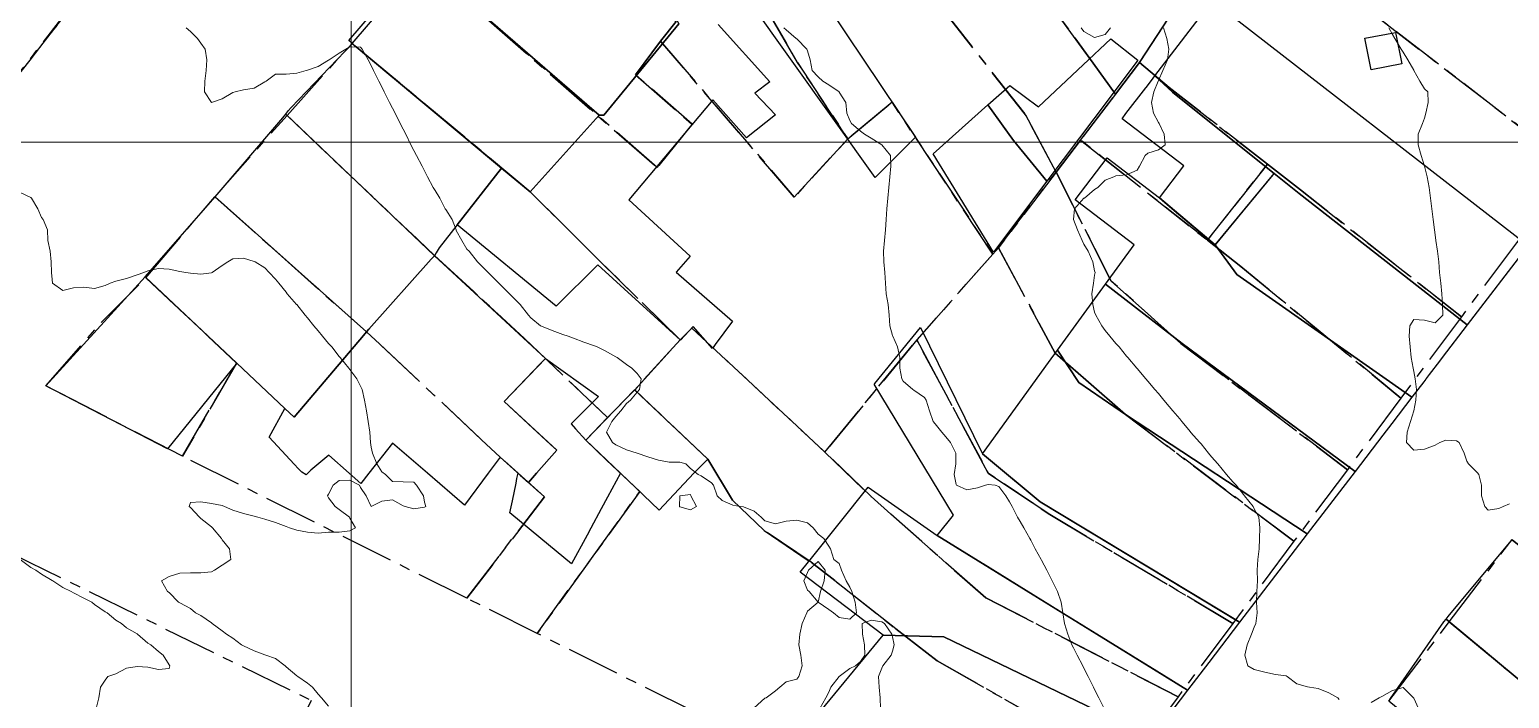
# Model space of a CAD drawing. Header units: centimetres. Extents: x 0 to 642158, y -847 to 649707.
# Drawn here: x 616351.7 to 616421.2, y 621661.2 to 621692.7 of the extents above; entities that cross this region are included whole.
import ezdxf

# ---------------------------------------------------------------- set-up
doc = ezdxf.new("R2010")
doc.units = ezdxf.units.CM
doc.header["$MEASUREMENT"] = 0
doc.linetypes.add('CENTERX2', pattern=[4, 2.5, -0.5, 0.5, -0.5])
doc.layers.add('MEV_grille', color=254, linetype='Continuous', lineweight=9)
doc.layers.add('WAL_topographie 0.5', color=253, linetype='Continuous', lineweight=20)
doc.layers.add('SPW_batiments', color=7, linetype='Continuous')
doc.layers.add('SPW_parcellaire cadastral', color=7, linetype='CENTERX2', lineweight=25, true_color=0xff0542)

# ---------------------------------------------------------------- blocks, each defined once
blk = doc.blocks.new('*U114')
at = {"layer": 'MEV_grille', "transparency": 33554687}
blk.add_lwpolyline([(-1338.461, 0), (1338.461, 0)], dxfattribs=at)
blk = doc.blocks.new('*U115')
at = {"layer": 'MEV_grille', "color": 0, "linetype": 'ByBlock', "lineweight": -2, "transparency": 16777216}
blk.add_blockref('*U114', (0, -700), dxfattribs=at)
blk = doc.blocks.new('*U112')
at = {"layer": 'MEV_grille', "transparency": 33554687}
blk.add_lwpolyline([(0, 1825.476), (0, -1825.476)], dxfattribs=at)
blk = doc.blocks.new('*U113')
at = {"layer": 'MEV_grille', "color": 0, "linetype": 'ByBlock', "lineweight": -2, "transparency": 16777216}
blk.add_blockref('*U112', (1000, 0), dxfattribs=at)

msp = doc.modelspace()

# ---------------------------------------------------------------- linework, layer by layer
at = {"layer": 'SPW_batiments'}
for points in [[(616343.412, 621702.763), (616343.574, 621702.64), (616354.289, 621694.55), (616354.201, 621694.438), (616353.547, 621693.601), (616353.029, 621692.939), (616352.986, 621692.884), (616352.824, 621692.677), (616352.539, 621692.312), (616352.316, 621692.027), (616351.952, 621691.56), (616351.701, 621691.24), (616351.052, 621690.41), (616341.346, 621697.73), (616340.087, 621698.905), (616341.449, 621700.364), (616338.888, 621701.317), (616336.574, 621703.09), (616338.516, 621705.825), (616339.453, 621705.246), (616343.412, 621702.763)], [(616381.79, 621693.701), (616382.205, 621692.95), (616378.689, 621688.653), (616378.459, 621688.643), (616369.993, 621695.998), (616373.602, 621700.209), (616381.79, 621693.701)], [(616378.459, 621688.643), (616375.223, 621685.05), (616373.871, 621686.149), (616367.036, 621691.869), (616366.863, 621692.013), (616366.703, 621692.16), (616369.993, 621695.998), (616378.459, 621688.643)], [(616388.448, 621694.913), (616393.332, 621687.614), (616391.432, 621685.714), (616385.549, 621693.98)], [(616404.581, 621690.493), (616407.284, 621694.026), (616422.123, 621682.527), (616419.262, 621678.787), (616411.367, 621684.96), (616410.184, 621685.909), (616405.403, 621689.733), (616404.581, 621690.493)], [(616384.049, 621692.913), (616386.482, 621690.213), (616385.782, 621689.68), (616386.749, 621688.663), (616385.382, 621687.58), (616383.799, 621689.363), (616379.85, 621684.662), (616382.733, 621682.013), (616382.083, 621681.263), (616384.733, 621678.963), (616383.917, 621677.862), (616383.784, 621677.68), (616382.883, 621678.713), (616382.285, 621678.073), (616378.4, 621681.612), (616376.45, 621679.662), (616371.786, 621683.485), (616373.871, 621686.149), (616375.223, 621685.05), (616378.459, 621688.643), (616378.689, 621688.653), (616382.205, 621692.95)], [(616416.182, 621691.067), (616414.749, 621690.783), (616414.449, 621692.266), (616415.898, 621692.534), (616416.182, 621691.067)], [(616367.036, 621691.869), (616373.871, 621686.149), (616371.786, 621683.485), (616370.947, 621682.414), (616370.803, 621682.177), (616370.717, 621682.036), (616363.734, 621688.688), (616363.839, 621688.852), (616363.992, 621689.012), (616366.863, 621692.013), (616367.036, 621691.869)], [(616399.106, 621689.034), (616401.205, 621691.013), (616402.511, 621692.244), (616403.781, 621691.234), (616402.432, 621689.438), (616401.038, 621687.583), (616399.509, 621685.547), (616397.941, 621687.452), (616397.734, 621687.741), (616396.737, 621689.13), (616397.759, 621690.047), (616399.106, 621689.034)], [(616405.939, 621686.26), (616403.039, 621688.479), (616403.224, 621688.72), (616404.15, 621689.93), (616404.168, 621689.954), (616404.418, 621690.28), (616404.581, 621690.493), (616405.403, 621689.733), (616407.384, 621688.148), (616410.184, 621685.909), (616410.126, 621685.838), (616408.72, 621684.132), (616407.412, 621682.545), (616404.791, 621684.76), (616405.939, 621686.26)], [(616394.165, 621686.826), (616396.737, 621689.13), (616397.941, 621687.452), (616399.509, 621685.547), (616397, 621682.208), (616394.165, 621686.826)], [(616370.717, 621682.036), (616370.569, 621681.871), (616367.644, 621678.588), (616367.534, 621678.465), (616360.412, 621684.802), (616363.589, 621688.518), (616363.734, 621688.688), (616370.717, 621682.036)], [(616402.268, 621680.702), (616403.609, 621682.547), (616400.837, 621684.67), (616402.34, 621686.635), (616404.791, 621684.76), (616405.055, 621684.537), (616405.599, 621684.077), (616407.412, 621682.545), (616408.43, 621681.15), (616416.664, 621675.392), (616415.717, 621674.154), (616415.295, 621673.602), (616413.988, 621671.894), (616405.87, 621677.912), (616402.268, 621680.702)], [(616417.953, 621677.076), (616417.479, 621676.456), (616417.333, 621676.266), (616417.313, 621676.239), (616417.217, 621676.114), (616416.664, 621675.392), (616408.43, 621681.15), (616407.412, 621682.545), (616410.184, 621685.909), (616411.367, 621684.96), (616419.262, 621678.787), (616418.091, 621677.257), (616418.006, 621677.145), (616417.991, 621677.125), (616417.953, 621677.076)], [(616367.534, 621678.465), (616367.388, 621678.293), (616364.122, 621674.445), (616363.69, 621674.852), (616361.428, 621676.984), (616357.122, 621681.044), (616360.412, 621684.802), (616367.534, 621678.465)], [(616375.934, 621677.212), (616374.001, 621675.179), (616376.467, 621672.895), (616375.517, 621671.812), (616375.135, 621671.376), (616374.65, 621671.812), (616373.811, 621672.564), (616373.251, 621671.812), (616372.134, 621670.312), (616370.401, 621671.811), (616368.751, 621673.228), (616367.633, 621671.811), (616367.263, 621671.332), (616366.717, 621671.811), (616365.751, 621672.661), (616364.908, 621671.955), (616364.693, 621671.742), (616364.482, 621671.856), (616364.329, 621672.022), (616364.125, 621672.242), (616362.951, 621673.51), (616363.69, 621674.852), (616364.122, 621674.445), (616367.388, 621678.293), (616367.534, 621678.465), (616367.644, 621678.588), (616370.569, 621681.871), (616370.717, 621682.036), (616375.934, 621677.212)], [(616361.428, 621676.984), (616358.168, 621672.961), (616352.451, 621675.926), (616357.122, 621681.044), (616361.428, 621676.984)], [(616411.746, 621668.963), (616403.196, 621674.574), (616401.006, 621676.074), (616400.012, 621677.596), (616402.268, 621680.702), (616405.87, 621677.912), (616413.988, 621671.894), (616411.746, 621668.963)], [(616395.117, 621669.842), (616391.381, 621675.995), (616391.415, 621676.038), (616393.561, 621678.668), (616393.564, 621678.662), (616396.473, 621672.726), (616397.043, 621672.253), (616399.197, 621670.465), (616408.566, 621664.807), (616407.117, 621662.914), (616406.119, 621661.61), (616404.666, 621662.509), (616400.096, 621665.334), (616396.507, 621667.551), (616396.473, 621667.573), (616394.352, 621668.884), (616395.117, 621669.842)], [(616374.601, 621671.57), (616374.65, 621671.812), (616374.751, 621671.721), (616375.135, 621671.376), (616375.517, 621671.812), (616376.467, 621672.895), (616376.183, 621673.158), (616375.126, 621674.137), (616374.001, 621675.179), (616375.028, 621676.259), (616375.707, 621676.974), (616375.934, 621677.212), (616378.435, 621675.42), (616377.152, 621674.131), (616377.353, 621673.905), (616377.834, 621673.362), (616379.467, 621671.813), (616378.856, 621670.683), (616378.559, 621670.132), (616378.073, 621669.233), (616377.892, 621668.899), (616377.163, 621667.551), (616375.727, 621668.741), (616374.269, 621669.951), (616374.386, 621670.521), (616374.555, 621671.346), (616374.601, 621671.57)], [(616396.473, 621672.726), (616399.588, 621677.013), (616400.012, 621677.596), (616401.006, 621676.074), (616403.196, 621674.574), (616411.746, 621668.963), (616408.566, 621664.807), (616408.232, 621665.009), (616399.197, 621670.465), (616396.473, 621672.726)], [(616383.567, 621672.48), (616382.917, 621671.813), (616381.284, 621670.08), (616379.467, 621671.812), (616377.834, 621673.362), (616380.127, 621675.738), (616383.567, 621672.48)], [(616402.387, 621663.917), (616406.119, 621661.61), (616404.433, 621659.407), (616394.667, 621664.119), (616391.807, 621664.194), (616387.905, 621667.156), (616388.035, 621667.318), (616388.378, 621667.747), (616391.1, 621671.152), (616394.352, 621668.884), (616402.387, 621663.917)], [(616428.718, 621662.751), (616429.135, 621662.385), (616426.383, 621658.501), (616426.253, 621658.317), (616418.27, 621664.952), (616418.366, 621665.068), (616421.246, 621668.541), (616421.367, 621668.688), (616428.718, 621662.751)], [(616426.253, 621658.317), (616426.15, 621658.171), (616424.817, 621656.288), (616423.586, 621654.551), (616422.986, 621654.968), (616415.573, 621661.101), (616415.659, 621661.224), (616418.169, 621664.823), (616418.27, 621664.952), (616426.253, 621658.317)], [(616404.426, 621659.397), (616399.219, 621652.591), (616387.481, 621658.951), (616391.807, 621664.194), (616394.667, 621664.119), (616404.433, 621659.406), (616404.426, 621659.397)]]:
    msp.add_lwpolyline(points, dxfattribs=at)
at = {"layer": 'SPW_parcellaire cadastral'}
for points in [[(616353.859, 621694.068), (616351.049, 621690.445), (616342.834, 621696.691), (616321.796, 621712.754), (616324.573, 621716.215), (616330.663, 621711.61), (616339.664, 621704.803), (616343.714, 621701.74), (616353.859, 621694.068)], [(616406.705, 621695.368), (616405.243, 621693.245), (616403.852, 621691.121), (616402.731, 621689.63), (616401.681, 621691.099), (616396.078, 621698.732), (616395.281, 621699.72), (616389.769, 621706.546), (616382.239, 621712.103), (616385.026, 621716.056), (616392.687, 621711.141), (616395.597, 621707.664), (616404.504, 621697.772), (616406.705, 621695.368)], [(616401.092, 621687.478), (616399.939, 621685.964), (616398.499, 621688.664), (616391.985, 621696.97), (616387.35, 621703.491), (616379.725, 621708.538), (616382.239, 621712.103), (616389.769, 621706.546), (616395.281, 621699.72), (616396.078, 621698.732), (616401.681, 621691.099), (616402.731, 621689.63), (616401.092, 621687.478)], [(616376.509, 621703.977), (616379.725, 621708.538), (616387.35, 621703.491), (616391.985, 621696.97), (616398.499, 621688.664), (616399.939, 621685.964), (616397.224, 621682.409), (616396.968, 621682.111), (616392.23, 621689.264), (616390.15, 621687.53), (616387.782, 621691.132), (616384.013, 621697.636), (616383.04, 621698.827), (616376.509, 621703.977)], [(616429.46, 621692.989), (616424.249, 621686.167), (616408.673, 621698.164), (616410.166, 621700.284), (616410.801, 621701.254), (616414.462, 621706.709), (616426.92, 621695.227), (616429.46, 621692.989)], [(616373.762, 621700.082), (616376.509, 621703.977), (616383.04, 621698.827), (616384.013, 621697.636), (616387.782, 621691.132), (616390.15, 621687.53), (616387.633, 621684.796), (616381.344, 621692.127), (616382.089, 621693.047), (616381.839, 621693.258), (616373.762, 621700.082)], [(616373.762, 621700.082), (616381.839, 621693.258), (616382.089, 621693.047), (616381.344, 621692.127), (616380.172, 621690.548), (616382.839, 621688.219), (616381.191, 621686.187), (616370.135, 621695.839), (616373.762, 621700.082)], [(616406.705, 621695.368), (616408.673, 621698.164), (616424.249, 621686.167), (616421.575, 621682.639), (616418.986, 621679.165), (616411.427, 621685.137), (616409.87, 621686.343), (616405.257, 621689.949), (616403.852, 621691.121), (616405.243, 621693.245), (616406.705, 621695.368)], [(616393.386, 621678.085), (616389.076, 621672.801), (616382.821, 621678.634), (616382.266, 621678.08), (616378.498, 621681.789), (616375.223, 621685.049), (616366.849, 621692.025), (616370.135, 621695.839), (616381.191, 621686.187), (616382.839, 621688.219), (616380.172, 621690.548), (616381.344, 621692.127), (616387.633, 621684.796), (616390.15, 621687.53), (616392.23, 621689.264), (616396.968, 621682.111), (616393.386, 621678.085)], [(616380.132, 621675.73), (616378.851, 621674.429), (616374.957, 621678.154), (616370.726, 621682.045), (616363.793, 621688.636), (616366.849, 621692.025), (616375.223, 621685.049), (616378.498, 621681.789), (616382.266, 621678.08), (616380.132, 621675.73)], [(616407.049, 621682.772), (616401.092, 621687.478), (616402.731, 621689.63), (616403.852, 621691.121), (616405.257, 621689.949), (616409.87, 621686.343), (616407.049, 621682.772)], [(616360.397, 621684.815), (616363.793, 621688.636), (616370.726, 621682.045), (616374.957, 621678.154), (616378.851, 621674.429), (616377.834, 621673.362), (616378.814, 621672.432), (616380.37, 621670.949), (616375.549, 621664.28), (616372.239, 621665.933), (616375.889, 621670.705), (616373.812, 621672.563), (616372.936, 621673.387), (616368.148, 621677.887), (616367.527, 621678.457), (616360.397, 621684.815)], [(616407.049, 621682.772), (616408.618, 621681.532), (616416.14, 621675.347), (616413.63, 621671.979), (616405.802, 621677.914), (616402.533, 621680.848), (616399.939, 621685.964), (616401.092, 621687.478), (616407.049, 621682.772)], [(616407.049, 621682.772), (616409.87, 621686.343), (616411.427, 621685.137), (616418.986, 621679.165), (616416.14, 621675.347), (616408.618, 621681.532), (616407.049, 621682.772)], [(616411.119, 621668.61), (616403.196, 621674.569), (616401.335, 621676.204), (616399.901, 621677.464), (616397.224, 621682.409), (616399.939, 621685.964), (616402.533, 621680.848), (616405.802, 621677.914), (616413.63, 621671.979), (616411.119, 621668.61)], [(616358.88, 621672.609), (616361.419, 621676.988), (616357.164, 621681.003), (616360.397, 621684.815), (616367.527, 621678.457), (616368.148, 621677.887), (616372.936, 621673.387), (616373.812, 621672.563), (616375.889, 621670.705), (616372.239, 621665.933), (616358.88, 621672.609)], [(616393.386, 621678.085), (616396.968, 621682.111), (616397.224, 621682.409), (616399.901, 621677.464), (616401.335, 621676.204), (616403.196, 621674.569), (616411.119, 621668.61), (616408.244, 621664.753), (616399.569, 621669.914), (616396.752, 621671.814), (616393.386, 621678.085)], [(616358.88, 621672.609), (616352.45, 621675.926), (616355.065, 621678.903), (616357.164, 621681.003), (616361.419, 621676.988), (616358.88, 621672.609)], [(616403.18, 621657.959), (616394.35, 621662.995), (616392.402, 621664.496), (616389.534, 621666.762), (616388.429, 621667.623), (616386.218, 621669.113), (616384.735, 621670.545), (616383.568, 621672.479), (616380.132, 621675.73), (616382.266, 621678.08), (616382.821, 621678.634), (616389.076, 621672.801), (616391.24, 621670.719), (616392.166, 621669.891), (616396.634, 621665.948), (616405.673, 621661.304), (616403.18, 621657.959)], [(616389.076, 621672.801), (616393.386, 621678.085), (616396.752, 621671.814), (616399.569, 621669.914), (616408.244, 621664.753), (616405.673, 621661.304), (616396.634, 621665.948), (616392.166, 621669.891), (616391.24, 621670.719), (616389.076, 621672.801)], [(616403.18, 621657.959), (616398.935, 621652.264), (616390.036, 621657.046), (616375.549, 621664.28), (616380.37, 621670.949), (616378.814, 621672.432), (616377.834, 621673.362), (616378.851, 621674.429), (616380.132, 621675.73), (616383.568, 621672.479), (616384.735, 621670.545), (616386.218, 621669.113), (616388.429, 621667.623), (616389.534, 621666.762), (616392.402, 621664.496), (616394.35, 621662.995), (616403.18, 621657.959)], [(616353.623, 621646.81), (616352.507, 621648.735), (616343.046, 621665.051), (616347.315, 621669.774), (616364.928, 621661.131), (616362.204, 621655.677), (616359.253, 621652.628), (616353.623, 621646.81)], [(616441.18, 621643.282), (616438.426, 621641.344), (616426.254, 621658.316), (616418.42, 621664.827), (616421.377, 621668.701), (616429.135, 621662.385), (616430.603, 621660.251), (616432.369, 621657.653), (616437.09, 621650.738), (616436.587, 621650.386), (616439.037, 621646.586), (616441.18, 621643.282)], [(616418.42, 621664.827), (616426.254, 621658.316), (616438.426, 621641.344), (616434.718, 621638.843), (616425.554, 621651.167), (616422.986, 621654.967), (616415.581, 621661.095), (616418.42, 621664.827)]]:
    msp.add_lwpolyline(points, dxfattribs=at)
at = {"layer": 'WAL_topographie 0.5'}
for points in [[(616359.056, 621692.75), (616359.25, 621692.579), (616359.588, 621692.25), (616359.75, 621692.038), (616359.947, 621691.75), (616360.031, 621691.25), (616359.993, 621690.75), (616359.928, 621690.25), (616359.92, 621689.75), (616360.25, 621689.25), (616360.75, 621689.419), (616361.25, 621689.719), (616361.355, 621689.75), (616361.75, 621689.837), (616362.25, 621689.917), (616362.75, 621690.221), (616362.809, 621690.25), (616363.25, 621690.583), (616363.75, 621690.577), (616364.25, 621690.621), (616364.691, 621690.75), (616364.75, 621690.763), (616365.25, 621690.938), (616365.75, 621691.232), (616365.775, 621691.25), (616366.25, 621691.561), (616366.559, 621691.75), (616366.75, 621691.862), (616367.25, 621691.84), (616367.329, 621691.75), (616367.607, 621691.25), (616367.75, 621690.983), (616367.863, 621690.75), (616368.11, 621690.25), (616368.25, 621689.983), (616368.365, 621689.75), (616368.61, 621689.25), (616368.75, 621688.983), (616368.871, 621688.75), (616369.116, 621688.25), (616369.25, 621687.991), (616369.373, 621687.75), (616369.616, 621687.25), (616369.75, 621686.991), (616369.88, 621686.75), (616370.137, 621686.25), (616370.25, 621686.028), (616370.403, 621685.75), (616370.668, 621685.25), (616370.75, 621685.102), (616370.971, 621684.75), (616371.228, 621684.25), (616371.25, 621684.208), (616371.547, 621683.75), (616371.739, 621683.25), (616371.75, 621683.222), (616372.016, 621682.75), (616372.25, 621682.355), (616372.35, 621682.25), (616372.75, 621681.75), (616372.75, 621681.75), (616373.25, 621681.25), (616373.25, 621681.25), (616373.75, 621680.75), (616373.75, 621680.75), (616374.25, 621680.25), (616374.25, 621680.25), (616374.75, 621679.75), (616374.75, 621679.75), (616375.15, 621679.25), (616375.25, 621679.125), (616375.7, 621678.75), (616375.75, 621678.726), (616376.25, 621678.523), (616376.75, 621678.341), (616377, 621678.25), (616377.25, 621678.159), (616377.75, 621677.977), (616378.25, 621677.796), (616378.375, 621677.75), (616378.75, 621677.563), (616379.25, 621677.279), (616379.306, 621677.25), (616379.75, 621676.917), (616380, 621676.75), (616380.25, 621676.5), (616380.432, 621676.25), (616380.364, 621675.75), (616380.25, 621675.631), (616379.93, 621675.25), (616379.75, 621675.089), (616379.478, 621674.75), (616379.25, 621674.483), (616379.056, 621674.25), (616378.807, 621673.75), (616379.083, 621673.25), (616379.25, 621673.148), (616379.75, 621672.92), (616380.25, 621672.75), (616380.25, 621672.75), (616380.75, 621672.58), (616381.25, 621672.424), (616381.75, 621672.34), (616382.25, 621672.335), (616382.536, 621672.25), (616382.75, 621672.036), (616383.113, 621671.75), (616383.25, 621671.692), (616383.75, 621671.357), (616383.837, 621671.25), (616384.007, 621670.75), (616384.25, 621670.537), (616384.75, 621670.318), (616385.094, 621670.25), (616385.25, 621670.225), (616385.75, 621670.023), (616386.079, 621669.75), (616386.25, 621669.573), (616386.75, 621669.439), (616387.25, 621669.552), (616387.75, 621669.603), (616388.25, 621669.473), (616388.525, 621669.25), (616388.75, 621668.943), (616389.016, 621668.75), (616389.25, 621668.375), (616389.339, 621668.25), (616389.5, 621667.75), (616389.75, 621667.573), (616389.852, 621667.25), (616390.076, 621666.75), (616390.25, 621666.462), (616390.34, 621666.25), (616390.5, 621665.75), (616390.562, 621665.25), (616390.25, 621664.956), (616389.75, 621665.023), (616389.472, 621665.25), (616389.25, 621665.404), (616388.75, 621665.75), (616388.25, 621665.321), (616388.219, 621665.25), (616388, 621664.75), (616387.9, 621664.25), (616387.85, 621663.75), (616387.946, 621663.25), (616388, 621662.75), (616387.841, 621662.25), (616387.75, 621662.125), (616387.25, 621662), (616386.95, 621661.75), (616386.75, 621661.584), (616386.306, 621661.25), (616386.25, 621661.229), (616385.75, 621660.775)], [(616387.146, 621692.75), (616387.25, 621692.654), (616387.727, 621692.25), (616387.75, 621692.236), (616388.224, 621691.75), (616388.25, 621691.679), (616388.375, 621691.25), (616388.479, 621690.75), (616388.75, 621690.448), (616388.968, 621690.25), (616389.25, 621690.081), (616389.739, 621689.75), (616389.75, 621689.734), (616390.054, 621689.25), (616390.11, 621688.75), (616390.25, 621688.397), (616390.326, 621688.25), (616390.75, 621687.891), (616390.933, 621687.75), (616391.25, 621687.567), (616391.75, 621687.25), (616391.75, 621687.25), (616392.15, 621686.75), (616392.169, 621686.25), (616392.122, 621685.75), (616392.083, 621685.25), (616392.034, 621684.75), (616391.986, 621684.25), (616391.953, 621683.75), (616391.917, 621683.25), (616391.878, 621682.75), (616391.831, 621682.25), (616391.84, 621681.75), (616391.894, 621681.25), (616391.917, 621680.75), (616391.958, 621680.25), (616392.042, 621679.75), (616392.087, 621679.25), (616392.13, 621678.75), (616392.25, 621678.288), (616392.261, 621678.25), (616392.479, 621677.75), (616392.589, 621677.25), (616392.599, 621676.75), (616392.695, 621676.25), (616392.75, 621676.144), (616393.198, 621675.75), (616393.25, 621675.716), (616393.75, 621675.375), (616393.833, 621675.25), (616393.982, 621674.75), (616394.168, 621674.25), (616394.25, 621674.135), (616394.564, 621673.75), (616394.75, 621673.526), (616394.971, 621673.25), (616395.22, 621672.75), (616395.23, 621672.25), (616395.15, 621671.75), (616395.25, 621671.279), (616395.264, 621671.25), (616395.75, 621671.036), (616396.25, 621671.133), (616396.625, 621671.25), (616396.75, 621671.289), (616397.068, 621671.25), (616397.25, 621671.193), (616397.58, 621670.75), (616397.75, 621670.464), (616397.875, 621670.25), (616398.125, 621669.75), (616398.25, 621669.536), (616398.417, 621669.25), (616398.708, 621668.75), (616398.75, 621668.667), (616398.958, 621668.25), (616399.24, 621667.75), (616399.25, 621667.731), (616399.5, 621667.25), (616399.75, 621666.75), (616399.75, 621666.75), (616400.006, 621666.25), (616400.171, 621665.75), (616400.25, 621665.25), (616400.25, 621665.25), (616400.335, 621664.75), (616400.485, 621664.25), (616400.679, 621663.75), (616400.75, 621663.607), (616400.932, 621663.25), (616401.196, 621662.75), (616401.25, 621662.643), (616401.443, 621662.25), (616401.696, 621661.75), (616401.75, 621661.639), (616401.941, 621661.25), (616402.194, 621660.75)], [(616404.985, 621692.75), (616405.141, 621692.25), (616405.234, 621691.75), (616405.181, 621691.25), (616404.958, 621690.75), (616404.75, 621690.274), (616404.74, 621690.25), (616404.534, 621689.75), (616404.417, 621689.25), (616404.523, 621688.75), (616404.75, 621688.304), (616404.778, 621688.25), (616405.017, 621687.75), (616405.068, 621687.25), (616404.75, 621687.024), (616404.25, 621686.859), (616404.125, 621686.75), (616403.854, 621686.25), (616403.75, 621686.058), (616403.25, 621685.85), (616402.75, 621685.794), (616402.65, 621685.75), (616402.25, 621685.59), (616401.896, 621685.25), (616401.75, 621685.155), (616401.266, 621684.75), (616401.25, 621684.744), (616400.807, 621684.25), (616400.764, 621683.75), (616400.941, 621683.25), (616401.165, 621682.75), (616401.25, 621682.581), (616401.441, 621682.25), (616401.67, 621681.75), (616401.75, 621681.329), (616401.768, 621681.25), (616401.75, 621681.125), (616401.692, 621680.75), (616401.614, 621680.25), (616401.659, 621679.75), (616401.75, 621679.393), (616401.807, 621679.25), (616402.094, 621678.75), (616402.25, 621678.518), (616402.466, 621678.25), (616402.75, 621677.92), (616402.9, 621677.75), (616403.25, 621677.323), (616403.309, 621677.25), (616403.74, 621676.75), (616403.75, 621676.739), (616404.156, 621676.25), (616404.25, 621676.134), (616404.58, 621675.75), (616404.75, 621675.557), (616405.005, 621675.25), (616405.25, 621674.948), (616405.42, 621674.75), (616405.75, 621674.375), (616405.854, 621674.25), (616406.25, 621673.762), (616406.26, 621673.75), (616406.702, 621673.25), (616406.75, 621673.19), (616407.106, 621672.75), (616407.25, 621672.587), (616407.548, 621672.25), (616407.75, 621672), (616407.952, 621671.75), (616408.25, 621671.413), (616408.397, 621671.25), (616408.75, 621670.811), (616408.8, 621670.75), (616409.196, 621670.25), (616409.25, 621670.141), (616409.464, 621669.75), (616409.521, 621669.25), (616409.5, 621668.75), (616409.484, 621668.25), (616409.427, 621667.75), (616409.388, 621667.25), (616409.411, 621666.75), (616409.368, 621666.25), (616409.354, 621665.75), (616409.388, 621665.25), (616409.32, 621664.75), (616409.25, 621664.579), (616409.119, 621664.25), (616408.923, 621663.75), (616408.802, 621663.25), (616408.946, 621662.75), (616409.25, 621662.591), (616409.75, 621662.457), (616410.25, 621662.35), (616410.75, 621662.282), (616410.8, 621662.25), (616411.25, 621661.904), (616411.75, 621661.772), (616411.85, 621661.75), (616412.25, 621661.695), (616412.75, 621661.485), (616413.182, 621661.25), (616413.25, 621661.177)], [(616401.117, 621692.75), (616401.25, 621692.59), (616401.75, 621692.298), (616402.25, 621692.442), (616402.492, 621692.75)], [(616415.576, 621692.75), (616415.75, 621692.442), (616415.852, 621692.25), (616416.153, 621691.75), (616416.25, 621691.604), (616416.469, 621691.25), (616416.75, 621690.758), (616416.755, 621690.75), (616417.036, 621690.25), (616417.25, 621689.893), (616417.404, 621689.75), (616417.423, 621689.25), (616417.309, 621688.75), (616417.25, 621688.5), (616417.159, 621688.25), (616416.95, 621687.75), (616416.953, 621687.25), (616417.089, 621686.75), (616417.25, 621686.25), (616417.25, 621686.25), (616417.385, 621685.75), (616417.466, 621685.25), (616417.539, 621684.75), (616417.602, 621684.25), (616417.658, 621683.75), (616417.716, 621683.25), (616417.75, 621683.023), (616417.792, 621682.75), (616417.868, 621682.25), (616417.921, 621681.75), (616417.965, 621681.25), (616418.021, 621680.75), (616418.066, 621680.25), (616418.104, 621679.75), (616418.121, 621679.25), (616417.75, 621678.891), (616417.25, 621679.006), (616416.75, 621679.033), (616416.559, 621678.75), (616416.534, 621678.25), (616416.573, 621677.75), (616416.632, 621677.25), (616416.722, 621676.75), (616416.75, 621676.6), (616416.816, 621676.25), (616416.881, 621675.75), (616416.845, 621675.25), (616416.75, 621674.75), (616416.75, 621674.75), (616416.599, 621674.25), (616416.437, 621673.75), (616416.405, 621673.25), (616416.75, 621672.896), (616417.25, 621672.941), (616417.75, 621673.13), (616417.972, 621673.25), (616418.25, 621673.371), (616418.75, 621673.342), (616418.875, 621673.25), (616419.119, 621672.75), (616419.25, 621672.375), (616419.327, 621672.25), (616419.75, 621671.827), (616419.811, 621671.75), (616419.928, 621671.25), (616419.936, 621670.75), (616420.088, 621670.25), (616420.25, 621670.083), (616420.75, 621670.153), (616420.947, 621670.25), (616421.25, 621670.37)], [(616351.25, 621685.014), (616351.75, 621684.777), (616351.779, 621684.75), (616352.083, 621684.25), (616352.25, 621683.833), (616352.329, 621683.75), (616352.531, 621683.25), (616352.558, 621682.75), (616352.66, 621682.25), (616352.707, 621681.75), (616352.727, 621681.25), (616352.75, 621680.917), (616352.77, 621680.75), (616353.25, 621680.397), (616353.75, 621680.536), (616354.25, 621680.566), (616354.75, 621680.5), (616355.25, 621680.64), (616355.479, 621680.75), (616355.75, 621680.844), (616356.25, 621680.974), (616356.75, 621681.137), (616357.056, 621681.25), (616357.25, 621681.328), (616357.75, 621681.441), (616358.25, 621681.407), (616358.75, 621681.294), (616359.036, 621681.25), (616359.25, 621681.217), (616359.75, 621681.169), (616360.25, 621681.237), (616360.272, 621681.25), (616360.75, 621681.574), (616361.011, 621681.75), (616361.25, 621681.899), (616361.75, 621681.917), (616362.25, 621681.773), (616362.288, 621681.75), (616362.75, 621681.471), (616362.956, 621681.25), (616363.25, 621680.936), (616363.401, 621680.75), (616363.75, 621680.32), (616363.807, 621680.25), (616364.24, 621679.75), (616364.25, 621679.739), (616364.648, 621679.25), (616364.75, 621679.122), (616365.052, 621678.75), (616365.25, 621678.506), (616365.458, 621678.25), (616365.75, 621677.913), (616365.892, 621677.75), (616366.25, 621677.308), (616366.297, 621677.25), (616366.703, 621676.75), (616366.75, 621676.689), (616367.077, 621676.25), (616367.25, 621675.911), (616367.329, 621675.75), (616367.44, 621675.25), (616367.521, 621674.75), (616367.614, 621674.25), (616367.682, 621673.75), (616367.71, 621673.25), (616367.75, 621673.041), (616367.803, 621672.75), (616368.021, 621672.25), (616368.25, 621671.871), (616368.417, 621671.75), (616368.75, 621671.417), (616369.25, 621671.408), (616369.75, 621671.396), (616369.883, 621671.25), (616370.203, 621670.75), (616370.25, 621670.45), (616370.313, 621670.25), (616370.25, 621670.218), (616369.75, 621670.138), (616369.341, 621670.25), (616369.25, 621670.287), (616368.75, 621670.559), (616368.25, 621670.5), (616367.75, 621670.25), (616367.75, 621670.25), (616367.75, 621670.25), (616367.513, 621670.75), (616367.25, 621671.135), (616367.205, 621671.25), (616366.75, 621671.488), (616366.25, 621671.464), (616365.957, 621671.25), (616365.75, 621670.825), (616365.69, 621670.75), (616365.75, 621670.65), (616366.05, 621670.25), (616366.25, 621670.112), (616366.727, 621669.75), (616366.75, 621669.7), (616367.015, 621669.25), (616366.75, 621669.109), (616366.25, 621669.036), (616365.75, 621669.036), (616365.25, 621668.995), (616364.75, 621669.034), (616364.25, 621669.137), (616363.917, 621669.25), (616363.75, 621669.312), (616363.25, 621669.5), (616362.75, 621669.655), (616362.417, 621669.75), (616362.25, 621669.795), (616361.75, 621669.918), (616361.25, 621670.072), (616360.853, 621670.25), (616360.75, 621670.292), (616360.25, 621670.393), (616359.75, 621670.471), (616359.25, 621670.438), (616359.196, 621670.25), (616359.25, 621670.196), (616359.681, 621669.75), (616359.75, 621669.689), (616360.25, 621669.297), (616360.295, 621669.25), (616360.706, 621668.75), (616360.75, 621668.679), (616361.083, 621668.25), (616361.159, 621667.75), (616360.75, 621667.485), (616360.386, 621667.25), (616360.25, 621667.179), (616359.75, 621667.129), (616359.25, 621667.129), (616358.75, 621667.11), (616358.25, 621666.958), (616357.893, 621666.75), (616358.181, 621666.25), (616358.25, 621666.199), (616358.699, 621665.75), (616358.75, 621665.722), (616359.25, 621665.444), (616359.495, 621665.25), (616359.75, 621665.115), (616360.25, 621664.773), (616360.275, 621664.75), (616360.75, 621664.402), (616360.945, 621664.25), (616361.25, 621664.055), (616361.651, 621663.75), (616361.75, 621663.7), (616362.25, 621663.458), (616362.75, 621663.271), (616362.802, 621663.25), (616363.25, 621663.096), (616363.708, 621662.75), (616363.75, 621662.716), (616364.25, 621662.29), (616364.305, 621662.25), (616364.75, 621661.946), (616364.986, 621661.75), (616365.25, 621661.428), (616365.413, 621661.25), (616365.75, 621660.857)], [(616382.75, 621670.098), (616383.042, 621670.25), (616382.778, 621670.75), (616382.75, 621670.806), (616382.251, 621670.75), (616382.25, 621670.749), (616382.236, 621670.25), (616382.25, 621670.235), (616382.75, 621670.098)], [(616351.254, 621667.75), (616351.75, 621667.384), (616351.984, 621667.25), (616352.25, 621667.063), (616352.75, 621666.769), (616352.784, 621666.75), (616353.25, 621666.435), (616353.651, 621666.25), (616353.75, 621666.194), (616354.25, 621665.935), (616354.615, 621665.75), (616354.75, 621665.638), (616355.25, 621665.302), (616355.34, 621665.25), (616355.75, 621664.899), (616356.013, 621664.75), (616356.25, 621664.55), (616356.75, 621664.263), (616356.769, 621664.25), (616357.25, 621663.819), (616357.396, 621663.75), (616357.75, 621663.428), (616357.979, 621663.25), (616358.25, 621662.798), (616358.279, 621662.75), (616358.25, 621662.625), (616357.75, 621662.589), (616357.25, 621662.696), (616356.75, 621662.717), (616356.25, 621662.644), (616355.75, 621662.381), (616355.375, 621662.25), (616355.25, 621662.083), (616355.028, 621661.75), (616354.942, 621661.25), (616354.818, 621660.75)], [(616388.75, 621665.75), (616388.869, 621666.25), (616389.043, 621666.75), (616389.091, 621667.25), (616388.75, 621667.667), (616388.309, 621667.25), (616388.25, 621667.15), (616388.09, 621666.75), (616388.25, 621666.306), (616388.333, 621666.25), (616388.75, 621665.75)], [(616388.84, 621660.75), (616389.112, 621661.25), (616389.25, 621661.517), (616389.347, 621661.75), (616389.75, 621662.25), (616389.75, 621662.25), (616390.25, 621662.629), (616390.509, 621662.75), (616390.75, 621662.967), (616390.952, 621663.25), (616390.939, 621663.75), (616390.845, 621664.25), (616390.821, 621664.75), (616391.25, 621664.896), (616391.75, 621664.819), (616391.871, 621664.75), (616392.224, 621664.25), (616392.25, 621664.125), (616392.327, 621663.75), (616392.25, 621663.45), (616392.183, 621663.25), (616391.802, 621662.75), (616391.75, 621662.643), (616391.593, 621662.25), (616391.616, 621661.75), (616391.673, 621661.25), (616391.69, 621660.75)], [(616414.75, 621661.036), (616415.117, 621661.25), (616415.25, 621661.318), (616415.75, 621661.593), (616416.25, 621661.74), (616416.74, 621661.25), (616416.75, 621661.231), (616416.97, 621660.75)]]:
    msp.add_lwpolyline(points, dxfattribs=at)

# ---------------------------------------------------------------- block references
at = {"layer": 'MEV_grille', "transparency": 33554687}
for name, p in [('*U113', (615366.814, 620593.644)), ('*U115', (616669.481, 622387.381))]:
    msp.add_blockref(name, p, dxfattribs=at)

doc.saveas('drawing.dxf')
